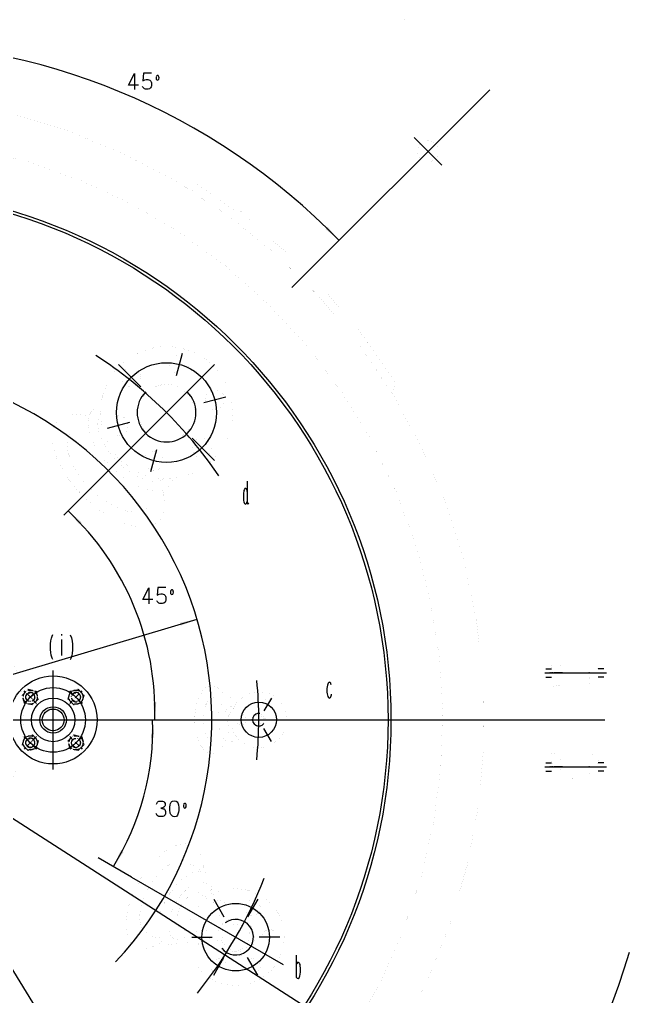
# Model space of a CAD drawing. Extents: x 0 to 8410, y 0 to 11890.
# Drawn here: x 3421 to 4459, y 1573 to 3237 of the extents above; entities that cross this region are included whole.
import ezdxf

# ---------------------------------------------------------------- set-up
doc = ezdxf.new("R2010")
doc.units = 0
doc.header["$MEASUREMENT"] = 0
doc.linetypes.add('LDIVIDE2', pattern=[13, 8.5, -1.5, 0, -1.5, 0, -1.5])
doc.linetypes.add('中心线', pattern=[20.6, 15, -1.8, 2, -1.8])
doc.layers.add('6', color=7, linetype='Continuous')
doc.layers.add('9', color=7, linetype='Continuous')

# ---------------------------------------------------------------- blocks, each defined once
blk = doc.blocks.new('BLKENT132')
at = {"layer": '6', "color": 2, "linetype": 'Continuous'}
for p, q in [((3653.96, 1901.1), (3654.51, 1902.22)), ((3654.51, 1902.22), (3655.06, 1903.34)), ((3655.06, 1903.34), (3655.97, 1904.46)), ((3655.97, 1904.46), (3656.79, 1905.3)), ((3656.79, 1905.3), (3657.89, 1905.86)), ((3657.89, 1905.86), (3659.17, 1906.14)), ((3659.17, 1906.14), (3662.28, 1906.14)), ((3662.28, 1906.14), (3664.21, 1906)), ((3664.21, 1906), (3665.85, 1905.44)), ((3665.85, 1905.44), (3667.13, 1904.6)), ((3668.32, 1897.46), (3666.86, 1895.92)), ((3667.13, 1904.6), (3668.05, 1903.62)), ((3668.05, 1903.62), (3668.69, 1902.22)), ((3668.69, 1898.72), (3668.32, 1897.46)), ((3668.69, 1902.22), (3668.96, 1900.54)), ((3668.96, 1900.54), (3668.69, 1898.72)), ((3676.93, 1895.64), (3677.47, 1899.7)), ((3677.47, 1899.7), (3678.11, 1901.8)), ((3678.11, 1901.8), (3678.76, 1903.06)), ((3678.76, 1903.06), (3679.4, 1904.18)), ((3679.4, 1904.18), (3680.4, 1905.16)), ((3680.4, 1905.16), (3681.32, 1905.72)), ((3681.32, 1905.72), (3684.43, 1906.42)), ((3684.43, 1906.42), (3687.72, 1905.72)), ((3687.72, 1905.72), (3689.37, 1904.74)), ((3689.37, 1904.74), (3690.38, 1903.2)), ((3690.38, 1903.2), (3691.66, 1899.84)), ((3691.66, 1899.84), (3692.21, 1895.36)), ((3699.89, 1899.28), (3699.98, 1897.18)), ((3700.53, 1901.24), (3699.98, 1899.56)), ((3699.98, 1897.18), (3700.17, 1896.06)), ((3701.63, 1902.22), (3700.53, 1901.24)), ((3703.46, 1902.08), (3701.63, 1902.22)), ((3704.19, 1901.24), (3703.46, 1902.08)), ((3704.65, 1900.12), (3704.19, 1901.24)), ((3704.93, 1898.02), (3704.65, 1900.12)), ((3704.65, 1896.06), (3704.93, 1898.02)), ((3654.51, 1882.76), (3653.59, 1884.86)), ((3655.42, 1881.64), (3654.51, 1882.76)), ((3656.79, 1880.66), (3655.42, 1881.64)), ((3658.17, 1879.96), (3656.79, 1880.66)), ((3660.27, 1879.82), (3658.17, 1879.96)), ((3665.03, 1879.82), (3660.27, 1879.82)), ((3663.38, 1894.24), (3661.37, 1893.82)), ((3661.37, 1893.82), (3663.02, 1893.68)), ((3663.02, 1893.68), (3665.67, 1893.12)), ((3665.03, 1894.8), (3663.38, 1894.24)), ((3666.86, 1895.92), (3665.03, 1894.8)), ((3666.59, 1880.66), (3665.03, 1879.82)), ((3665.67, 1893.12), (3666.95, 1892.7)), ((3667.87, 1881.64), (3666.59, 1880.66)), ((3666.95, 1892.7), (3668.14, 1891.58)), ((3668.69, 1882.62), (3667.87, 1881.64)), ((3668.14, 1891.58), (3669.15, 1889.9)), ((3669.33, 1884.44), (3668.69, 1882.62)), ((3669.15, 1889.9), (3669.42, 1888.36)), ((3669.42, 1885.7), (3669.33, 1884.44)), ((3669.42, 1888.36), (3669.42, 1885.7)), ((3676.93, 1890.74), (3676.93, 1895.64)), ((3677.02, 1889.34), (3676.93, 1890.74)), ((3677.2, 1886.96), (3677.02, 1889.34)), ((3677.66, 1885.7), (3677.2, 1886.96)), ((3678.76, 1883.32), (3677.66, 1885.7)), ((3679.49, 1882.2), (3678.76, 1883.32)), ((3681.32, 1880.52), (3679.49, 1882.2)), ((3682.69, 1879.68), (3681.32, 1880.52)), ((3687.36, 1879.82), (3684.89, 1879.26)), ((3688.91, 1880.66), (3687.36, 1879.82)), ((3690.01, 1882.2), (3688.91, 1880.66)), ((3690.74, 1883.6), (3690.01, 1882.2)), ((3691.29, 1885.42), (3690.74, 1883.6)), ((3691.75, 1887.24), (3691.29, 1885.42)), ((3692.12, 1889.76), (3691.75, 1887.24)), ((3692.21, 1891.72), (3692.12, 1889.76)), ((3692.21, 1895.36), (3692.21, 1891.72)), ((3700.17, 1896.06), (3700.44, 1895.5)), ((3700.44, 1895.5), (3700.99, 1894.66)), ((3700.99, 1894.66), (3702.18, 1894.1)), ((3702.18, 1894.1), (3703.64, 1894.52)), ((3703.64, 1894.52), (3704.65, 1896.06)), ((3684.52, 1879.26), (3682.69, 1879.68))]:
    blk.add_line(p, q, dxfattribs=at)
at = {"layer": '6', "color": 1, "linetype": 'Continuous'}
blk.add_line((3611.79, 1776.61), (3554.73, 1809.55), dxfattribs=at)
blk.add_arc((3203.38, 2029.46), 444.48, 328.096, 1.904, dxfattribs=at)
for points in [[(3647.62, 2044.23), (3650.23, 2014.34), (3645, 2014.34)], [(3580.71, 1794.55), (3593.39, 1821.73), (3597.92, 1819.12)]]:
    blk.add_solid(points, dxfattribs=at)
blk = doc.blocks.new('BLKENT133')
at = {"layer": '6', "color": 2, "linetype": 'Continuous'}
for p, q in [((3630.84, 2249.32), (3641.09, 2269.2)), ((3641.09, 2269.2), (3641.09, 2242.04)), ((3656.28, 2269.9), (3655.55, 2256.6)), ((3670.19, 2269.9), (3656.28, 2269.9)), ((3677.97, 2262.9), (3678.06, 2260.8)), ((3678.61, 2264.86), (3678.06, 2263.18)), ((3679.71, 2265.84), (3678.61, 2264.86)), ((3681.54, 2265.7), (3679.71, 2265.84)), ((3682.27, 2264.86), (3681.54, 2265.7)), ((3682.73, 2263.74), (3682.27, 2264.86)), ((3683, 2261.64), (3682.73, 2263.74)), ((3648.14, 2249.32), (3630.84, 2249.32)), ((3655.55, 2246.1), (3655, 2246.94)), ((3655.55, 2256.6), (3658.57, 2258.14)), ((3656.01, 2245.12), (3655.55, 2246.1)), ((3658.57, 2258.14), (3661.32, 2258.84)), ((3661.32, 2258.84), (3663.97, 2258.84)), ((3663.97, 2258.84), (3667.45, 2257.72)), ((3667.45, 2257.72), (3669.09, 2256.32)), ((3669.46, 2246.24), (3668.64, 2244.84)), ((3669.09, 2256.32), (3669.73, 2255.06)), ((3670.01, 2247.78), (3669.46, 2246.24)), ((3669.73, 2255.06), (3670.1, 2253.38)), ((3670.28, 2250.58), (3670.01, 2247.78)), ((3670.1, 2253.38), (3670.28, 2250.58)), ((3678.06, 2260.8), (3678.24, 2259.68)), ((3678.24, 2259.68), (3678.52, 2259.12)), ((3678.52, 2259.12), (3679.07, 2258.28)), ((3679.07, 2258.28), (3680.26, 2257.72)), ((3680.26, 2257.72), (3681.72, 2258.14)), ((3681.72, 2258.14), (3682.73, 2259.68)), ((3682.73, 2259.68), (3683, 2261.64)), ((3658.2, 2243.3), (3656.01, 2245.12)), ((3659.85, 2242.6), (3658.2, 2243.3)), ((3661.22, 2242.32), (3659.85, 2242.6)), ((3664.52, 2242.32), (3661.22, 2242.32)), ((3666.81, 2243.3), (3664.52, 2242.32)), ((3668.64, 2244.84), (3666.81, 2243.3))]:
    blk.add_line(p, q, dxfattribs=at)
at = {"layer": '6', "color": 1, "linetype": 'Continuous'}
blk.add_arc((3183.55, 2059), 467.85, 358.191, 46.809, dxfattribs=at)
for points in [[(3503.76, 2400.1), (3526.75, 2380.82), (3523.05, 2377.12)], [(3651.17, 2044.23), (3648.56, 2074.11), (3653.79, 2074.11)]]:
    blk.add_solid(points, dxfattribs=at)
blk = doc.blocks.new('BLKENT138')
at = {"layer": '6', "color": 1, "linetype": 'Continuous'}
blk.add_line((1996.16, 2784.09), (4300.33, 1304.36), dxfattribs=at)
blk = doc.blocks.new('BLKENT139')
at = {"layer": '6', "color": 1, "linetype": 'Continuous'}
blk.add_line((3148.24, 3138.23), (3148.24, 3229.03), dxfattribs=at)
at = {"layer": '6', "color": 2, "linetype": 'Continuous'}
for p, q in [((3606.38, 3125.21), (3616.63, 3145.09)), ((3616.63, 3145.09), (3616.63, 3117.93)), ((3631.82, 3145.79), (3631.09, 3132.49)), ((3645.73, 3145.79), (3631.82, 3145.79)), ((3631.09, 3132.49), (3634.11, 3134.03)), ((3634.11, 3134.03), (3636.85, 3134.73)), ((3636.85, 3134.73), (3639.51, 3134.73)), ((3639.51, 3134.73), (3642.98, 3133.61)), ((3642.98, 3133.61), (3644.63, 3132.21)), ((3644.63, 3132.21), (3645.27, 3130.95)), ((3645.27, 3130.95), (3645.64, 3129.27)), ((3645.64, 3129.27), (3645.82, 3126.47)), ((3653.51, 3138.79), (3653.6, 3136.69)), ((3654.15, 3140.75), (3653.6, 3139.07)), ((3653.6, 3136.69), (3653.78, 3135.57)), ((3653.78, 3135.57), (3654.06, 3135.01)), ((3654.06, 3135.01), (3654.6, 3134.17)), ((3655.25, 3141.73), (3654.15, 3140.75)), ((3654.6, 3134.17), (3655.79, 3133.61)), ((3657.08, 3141.59), (3655.25, 3141.73)), ((3655.79, 3133.61), (3657.26, 3134.03)), ((3657.81, 3140.75), (3657.08, 3141.59)), ((3657.26, 3134.03), (3658.27, 3135.57)), ((3658.27, 3139.63), (3657.81, 3140.75)), ((3658.54, 3137.53), (3658.27, 3139.63)), ((3658.27, 3135.57), (3658.54, 3137.53)), ((3623.68, 3125.21), (3606.38, 3125.21)), ((3631.09, 3121.99), (3630.54, 3122.83)), ((3631.55, 3121.01), (3631.09, 3121.99)), ((3633.74, 3119.19), (3631.55, 3121.01)), ((3635.39, 3118.49), (3633.74, 3119.19)), ((3636.76, 3118.21), (3635.39, 3118.49)), ((3640.06, 3118.21), (3636.76, 3118.21)), ((3642.34, 3119.19), (3640.06, 3118.21)), ((3644.17, 3120.73), (3642.34, 3119.19)), ((3645, 3122.13), (3644.17, 3120.73)), ((3645.55, 3123.67), (3645, 3122.13)), ((3645.82, 3126.47), (3645.55, 3123.67))]:
    blk.add_line(p, q, dxfattribs=at)
at = {"layer": '6', "color": 1, "linetype": 'Continuous'}
blk.add_arc((3163.01, 2079.89), 1119.24, 44.2438, 90.7562, dxfattribs=at)
for points in [[(3148.24, 3199.03), (3178.13, 3201.65), (3178.13, 3196.42)], [(3964.81, 2860.8), (3941.83, 2880.08), (3945.53, 2883.78)]]:
    blk.add_solid(points, dxfattribs=at)
blk = doc.blocks.new('BLKENT305')
at = {"layer": '6', "color": 1, "linetype": 'Continuous'}
blk.add_line((3527.16, 1427.3), (3148.24, 2044.23), dxfattribs=at)
at = {"layer": '6', "color": 2, "linetype": 'Continuous'}
for p, q in [((3326.86, 1780.42), (3350.37, 1794.86)), ((3340.4, 1783.26), (3334.07, 1768.42)), ((3341.43, 1781.85), (3338.44, 1786.99)), ((3343.54, 1779.5), (3341.43, 1781.85)), ((3350.37, 1794.86), (3353.22, 1789.95)), ((3353.25, 1780.52), (3351.61, 1779.19)), ((3353.22, 1789.95), (3354.39, 1787.77)), ((3354.21, 1781.65), (3353.25, 1780.52)), ((3354.99, 1782.77), (3354.21, 1781.65)), ((3354.39, 1787.77), (3355.23, 1785.07)), ((3355.3, 1783.61), (3354.99, 1782.77)), ((3355.23, 1785.07), (3355.3, 1783.61)), ((3343.85, 1779.26), (3343.54, 1779.5)), ((3345.04, 1778.38), (3343.85, 1779.26)), ((3346.12, 1777.97), (3345.04, 1778.38)), ((3347, 1777.87), (3346.12, 1777.97)), ((3348.17, 1777.83), (3347, 1777.87)), ((3349.2, 1778.03), (3348.17, 1777.83)), ((3350.37, 1778.54), (3349.2, 1778.03)), ((3351.61, 1779.19), (3350.37, 1778.54)), ((3363.91, 1763.44), (3359.18, 1763.12)), ((3361.67, 1776.46), (3369.57, 1763.59)), ((3367.11, 1763.58), (3363.91, 1763.44)), ((3369.57, 1763.59), (3367.11, 1763.58)), ((3345.36, 1759.67), (3340.8, 1757.73)), ((3347.67, 1760.45), (3345.36, 1759.67)), ((3349.99, 1761.23), (3347.67, 1760.45)), ((3352.45, 1761.77), (3349.99, 1761.23)), ((3354.24, 1762.34), (3352.45, 1761.77)), ((3355.72, 1762.6), (3354.24, 1762.34)), ((3359.18, 1763.12), (3355.72, 1762.6)), ((3366.7, 1751.95), (3370.4, 1753.15)), ((3370.4, 1753.15), (3373.19, 1753.15)), ((3373.19, 1753.15), (3375.84, 1752.3)), ((3375.84, 1752.3), (3377.71, 1750.34)), ((3377.71, 1750.34), (3378.98, 1747.47)), ((3378.98, 1747.47), (3379.37, 1745.77)), ((3353.86, 1742.35), (3350.95, 1742.28)), ((3350.95, 1742.28), (3358.85, 1729.41)), ((3356.13, 1742.13), (3353.86, 1742.35)), ((3359.57, 1741.34), (3356.13, 1742.13)), ((3364.35, 1739.98), (3359.57, 1741.34)), ((3368.8, 1738.63), (3364.35, 1739.98)), ((3370.16, 1738.29), (3368.8, 1738.63)), ((3372.28, 1738.31), (3370.16, 1738.29)), ((3374.15, 1739.02), (3372.28, 1738.31)), ((3375.67, 1739.74), (3374.15, 1739.02)), ((3377.96, 1741.9), (3375.67, 1739.74)), ((3378.63, 1742.95), (3377.96, 1741.9)), ((3379.15, 1744.24), (3378.63, 1742.95)), ((3379.37, 1745.77), (3379.15, 1744.24)), ((3390.59, 1728.29), (3367.45, 1714.08)), ((3368.29, 1726.62), (3390.59, 1728.29)), ((3377.34, 1711.88), (3368.29, 1726.62))]:
    blk.add_line(p, q, dxfattribs=at)
at = {"layer": '6', "color": 1, "linetype": 'Continuous'}
blk.add_solid([(3527.16, 1427.3), (3509.29, 1451.4), (3513.74, 1454.13)], dxfattribs=at)
blk = doc.blocks.new('BLKENT306')
at = {"layer": '6', "color": 1, "linetype": 'Continuous'}
blk.add_line((2573.3, 1872.65), (3723.19, 2215.8), dxfattribs=at)
blk.add_solid([(3723.19, 2215.8), (3695.3, 2204.75), (3693.8, 2209.76)], dxfattribs=at)
blk = doc.blocks.new('BLKENT771')
at = {"layer": '9', "color": 1, "linetype": 'LDIVIDE2'}
for p, q in [((3425.97, 2086.7), (3435.77, 2096.5)), ((3435.77, 2096.5), (3449.15, 2092.92)), ((3429.55, 2073.32), (3425.97, 2086.7)), ((3428.75, 2072.51), (3449.96, 2093.72)), ((3449.96, 2072.51), (3428.75, 2093.72)), ((3452.74, 2079.53), (3442.94, 2069.73)), ((3449.15, 2092.92), (3452.74, 2079.53)), ((3442.94, 2069.73), (3429.55, 2073.32))]:
    blk.add_line(p, q, dxfattribs=at)
for radius in [12, 7.5]:
    blk.add_circle((3439.35, 2083.12), radius, dxfattribs=at)
blk.add_arc((3439.35, 2083.12), 8, 315, 225, dxfattribs=at)
blk = doc.blocks.new('BLKENT772')
at = {"layer": '9', "color": 1, "linetype": 'LDIVIDE2'}
for p, q in [((3507.34, 2092.92), (3520.72, 2096.5)), ((3520.72, 2096.5), (3530.52, 2086.7)), ((3503.75, 2079.53), (3507.34, 2092.92)), ((3513.55, 2069.73), (3503.75, 2079.53)), ((3506.53, 2093.72), (3527.74, 2072.51)), ((3506.53, 2072.51), (3527.74, 2093.72)), ((3530.52, 2086.7), (3526.93, 2073.32)), ((3526.93, 2073.32), (3513.55, 2069.73))]:
    blk.add_line(p, q, dxfattribs=at)
for radius in [12, 7.5]:
    blk.add_circle((3517.13, 2083.12), radius, dxfattribs=at)
blk.add_arc((3517.13, 2083.12), 8, 225, 134.997, dxfattribs=at)
blk = doc.blocks.new('BLKENT773')
at = {"layer": '9', "color": 1, "linetype": 'LDIVIDE2'}
for p, q in [((3503.75, 2008.92), (3513.55, 2018.72)), ((3527.74, 2015.94), (3506.53, 1994.73)), ((3506.53, 2015.94), (3527.74, 1994.73)), ((3513.55, 2018.72), (3526.93, 2015.13)), ((3526.93, 2015.13), (3530.52, 2001.75)), ((3507.34, 1995.54), (3503.75, 2008.92)), ((3530.52, 2001.75), (3520.72, 1991.95)), ((3520.72, 1991.95), (3507.34, 1995.54))]:
    blk.add_line(p, q, dxfattribs=at)
for radius in [12, 7.5]:
    blk.add_circle((3517.13, 2005.34), radius, dxfattribs=at)
blk.add_arc((3517.13, 2005.34), 8, 135, 45, dxfattribs=at)
blk = doc.blocks.new('BLKENT774')
at = {"layer": '9', "color": 1, "linetype": 'LDIVIDE2'}
for p, q in [((3425.97, 2001.75), (3429.55, 2015.13)), ((3449.96, 1994.73), (3428.75, 2015.94)), ((3449.96, 2015.94), (3428.75, 1994.73)), ((3429.55, 2015.13), (3442.94, 2018.72)), ((3442.94, 2018.72), (3452.74, 2008.92)), ((3435.77, 1991.95), (3425.97, 2001.75)), ((3452.74, 2008.92), (3449.15, 1995.54)), ((3449.15, 1995.54), (3435.77, 1991.95))]:
    blk.add_line(p, q, dxfattribs=at)
for radius in [12, 7.5]:
    blk.add_circle((3439.35, 2005.34), radius, dxfattribs=at)
blk.add_arc((3439.35, 2005.34), 8, 45, 315, dxfattribs=at)
blk = doc.blocks.new('BLKENT811')
at = {"layer": '9', "color": 5, "linetype": '中心线'}
blk.add_line((4345.24, 2124.23), (4323.34, 2124.23), dxfattribs=at)
at = {"layer": '9', "color": 7, "linetype": 'Continuous', "const_width": 0.03}
for points in [[(4327.95, 2137.31, 0.577314), (4327.95, 2131.73, -0.1)], [(4327.95, 2131.73, 0.214955), (4327.95, 2116.73, -0.1)], [(4340.63, 2131.73, 0.577314), (4340.63, 2137.31, -0.1)], [(4340.63, 2116.73, 0.214955), (4340.63, 2131.73, -0.1)], [(4327.95, 2116.73, 0.577282), (4327.95, 2111.14, -0.1)], [(4340.63, 2111.14, 0.577282), (4340.63, 2116.73, -0.1)]]:
    blk.add_lwpolyline(points, format="xyb", dxfattribs=at)
for points in [[(4326.34, 2134.52), (4326.34, 2113.93)], [(4340.63, 2137.31), (4327.95, 2137.31)], [(4340.63, 2131.73), (4327.95, 2131.73)], [(4342.24, 2134.52), (4342.24, 2113.93)], [(4327.95, 2116.73), (4340.63, 2116.73)], [(4340.63, 2111.14), (4327.95, 2111.14)]]:
    blk.add_lwpolyline(points, dxfattribs=at)
blk = doc.blocks.new('BLKENT812')
at = {"layer": '9', "color": 5, "linetype": '中心线'}
blk.add_line((4387.13, 2124.23), (4409.03, 2124.23), dxfattribs=at)
at = {"layer": '9', "color": 7, "linetype": 'Continuous', "const_width": 0.03}
for points in [[(4391.75, 2137.31, 0.577314), (4391.75, 2131.73, -0.1)], [(4391.75, 2131.73, 0.214955), (4391.75, 2116.73, -0.1)], [(4404.42, 2131.73, 0.577314), (4404.42, 2137.31, -0.1)], [(4404.42, 2116.73, 0.214955), (4404.42, 2131.73, -0.1)], [(4391.75, 2116.73, 0.577282), (4391.75, 2111.14, -0.1)], [(4404.42, 2111.14, 0.577282), (4404.42, 2116.73, -0.1)]]:
    blk.add_lwpolyline(points, format="xyb", dxfattribs=at)
for points in [[(4390.13, 2134.52), (4390.13, 2113.93)], [(4391.75, 2137.31), (4404.42, 2137.31)], [(4391.75, 2131.73), (4404.42, 2131.73)], [(4406.03, 2134.52), (4406.03, 2113.93)], [(4404.42, 2116.73), (4391.75, 2116.73)], [(4391.75, 2111.14), (4404.42, 2111.14)]]:
    blk.add_lwpolyline(points, dxfattribs=at)
blk = doc.blocks.new('BLKENT813')
at = {"layer": '9', "color": 5, "linetype": '中心线'}
blk.add_line((4345.24, 1964.23), (4323.34, 1964.23), dxfattribs=at)
at = {"layer": '9', "color": 7, "linetype": 'Continuous', "const_width": 0.03}
for points in [[(4327.95, 1977.31, 0.577282), (4327.95, 1971.73, -0.1)], [(4327.95, 1971.73, 0.214955), (4327.95, 1956.73, -0.1)], [(4340.63, 1971.73, 0.577282), (4340.63, 1977.31, -0.1)], [(4340.63, 1956.73, 0.214955), (4340.63, 1971.73, -0.1)], [(4327.95, 1956.73, 0.577314), (4327.95, 1951.14, -0.1)], [(4340.63, 1951.14, 0.577314), (4340.63, 1956.73, -0.1)]]:
    blk.add_lwpolyline(points, format="xyb", dxfattribs=at)
for points in [[(4326.34, 1953.93), (4326.34, 1974.52)], [(4340.63, 1977.31), (4327.95, 1977.31)], [(4327.95, 1971.73), (4340.63, 1971.73)], [(4342.24, 1953.93), (4342.24, 1974.52)], [(4340.63, 1956.73), (4327.95, 1956.73)], [(4340.63, 1951.14), (4327.95, 1951.14)]]:
    blk.add_lwpolyline(points, dxfattribs=at)
blk = doc.blocks.new('BLKENT814')
at = {"layer": '9', "color": 5, "linetype": '中心线'}
blk.add_line((4387.13, 1964.23), (4409.03, 1964.23), dxfattribs=at)
at = {"layer": '9', "color": 7, "linetype": 'Continuous', "const_width": 0.03}
for points in [[(4391.75, 1977.31, 0.577282), (4391.75, 1971.73, -0.1)], [(4391.75, 1971.73, 0.214955), (4391.75, 1956.73, -0.1)], [(4404.42, 1971.73, 0.577282), (4404.42, 1977.31, -0.1)], [(4404.42, 1956.73, 0.214955), (4404.42, 1971.73, -0.1)], [(4391.75, 1956.73, 0.577314), (4391.75, 1951.14, -0.1)], [(4404.42, 1951.14, 0.577314), (4404.42, 1956.73, -0.1)]]:
    blk.add_lwpolyline(points, format="xyb", dxfattribs=at)
for points in [[(4390.13, 1953.93), (4390.13, 1974.52)], [(4391.75, 1977.31), (4404.42, 1977.31)], [(4404.42, 1971.73), (4391.75, 1971.73)], [(4406.03, 1953.93), (4406.03, 1974.52)], [(4391.75, 1956.73), (4404.42, 1956.73)], [(4391.75, 1951.14), (4404.42, 1951.14)]]:
    blk.add_lwpolyline(points, dxfattribs=at)

msp = doc.modelspace()

# ---------------------------------------------------------------- linework, layer by layer
at = {"layer": '6'}
for p, q in [((3884.5, 2780.48), (4221.21, 3117.19)), ((4092.84, 3035.96), (4139.98, 2988.83)), ((3688.2, 2630.86), (3698.3, 2668.53)), ((3752.92, 2649.26), (3496.56, 2392.9)), ((3589.58, 2649.26), (3627.38, 2611.47)), ((3734.52, 2584.54), (3772.19, 2594.64)), ((3607.98, 2550.64), (3570.31, 2540.54)), ((3752.92, 2485.92), (3714.96, 2523.88)), ((3654.3, 2504.32), (3644.21, 2466.65)), ((3808.73, 2450.58), (3808.73, 2413.78)), ((3802.33, 2430.78), (3802.19, 2427.98)), ((3802.65, 2432.98), (3802.33, 2430.78)), ((3802.91, 2434.78), (3802.65, 2432.98)), ((3803.76, 2436.78), (3802.91, 2434.78)), ((3804.68, 2438.18), (3803.76, 2436.78)), ((3805.27, 2438.38), (3804.68, 2438.18)), ((3806.25, 2438.58), (3805.27, 2438.38)), ((3807.16, 2437.98), (3806.25, 2438.58)), ((3807.88, 2436.58), (3807.16, 2437.98)), ((3808.4, 2434.78), (3807.88, 2436.58)), ((3808.67, 2432.98), (3808.4, 2434.78)), ((3802.19, 2427.98), (3802.13, 2424.98)), ((3802.13, 2424.98), (3802.26, 2421.38)), ((3802.26, 2421.38), (3802.46, 2418.18)), ((3802.46, 2418.18), (3802.85, 2415.58)), ((3802.85, 2415.58), (3803.37, 2414.18)), ((3803.37, 2414.18), (3803.96, 2412.98)), ((3803.96, 2412.98), (3804.81, 2411.98)), ((3806.44, 2411.98), (3807.36, 2412.98)), ((3807.36, 2412.98), (3808.08, 2414.38)), ((3808.08, 2414.38), (3808.67, 2415.98)), ((3808.73, 2413.78), (3808.99, 2412.38)), ((3808.99, 2412.38), (3809.38, 2411.58)), ((3809.38, 2411.58), (3810.36, 2412.18)), ((3810.36, 2412.18), (3811.08, 2413.98)), ((3804.81, 2411.98), (3805.92, 2411.78)), ((3805.92, 2411.78), (3806.44, 2411.98)), ((3474.45, 2178.95), (3475.36, 2183.35)), ((3475.36, 2183.35), (3476.48, 2186.75)), ((3476.48, 2186.75), (3477.91, 2189.55)), ((3492.55, 2189.35), (3492.16, 2189.35)), ((3492.42, 2190.55), (3492.42, 2188.15)), ((3492.42, 2180.95), (3492.42, 2153.95)), ((3507.13, 2189.35), (3509.48, 2184.15)), ((3509.48, 2184.15), (3510.66, 2178.35)), ((3473.6, 2168.75), (3473.8, 2173.75)), ((3473.8, 2163.95), (3473.6, 2168.75)), ((3473.8, 2173.75), (3474.45, 2178.95)), ((3474.25, 2159.15), (3473.8, 2163.95)), ((3511.12, 2163.35), (3510.59, 2157.55)), ((3510.66, 2178.35), (3510.99, 2173.15)), ((3510.99, 2173.15), (3511.12, 2169.75)), ((3511.12, 2169.75), (3511.12, 2163.35)), ((3475.17, 2154.55), (3474.25, 2159.15)), ((3476.67, 2149.55), (3475.17, 2154.55)), ((3477.91, 2146.95), (3476.67, 2149.55)), ((3508.76, 2150.15), (3507.19, 2146.75)), ((3510, 2153.95), (3508.76, 2150.15)), ((3510.59, 2157.55), (3510, 2153.95)), ((4316.81, 2131.43), (4326.34, 2131.43)), ((4415.57, 2131.43), (4406.03, 2131.43)), ((3478.24, 1959.9), (3478.24, 2128.55)), ((4314.88, 2124.23), (4419.87, 2124.23)), ((4316.81, 2117.03), (4326.34, 2117.03)), ((4415.57, 2117.03), (4406.03, 2117.03)), ((3944.3, 2097.62), (3944.17, 2094.42)), ((3944.5, 2100.62), (3944.3, 2097.62)), ((3945.08, 2103.22), (3944.5, 2100.62)), ((3945.8, 2105.42), (3945.08, 2103.22)), ((3946.52, 2107.02), (3945.8, 2105.42)), ((3947.17, 2107.82), (3946.52, 2107.02)), ((3948.29, 2108.42), (3947.17, 2107.82)), ((3949.07, 2108.22), (3948.29, 2108.42)), ((3949.85, 2107.82), (3949.07, 2108.22)), ((3950.57, 2106.82), (3949.85, 2107.82)), ((3950.97, 2105.62), (3950.57, 2106.82)), ((3951.42, 2104.02), (3950.97, 2105.62)), ((3849.69, 2081.54), (3837.01, 2059.58)), ((3944.17, 2094.42), (3944.3, 2091.62)), ((3944.3, 2091.62), (3944.56, 2088.62)), ((3944.56, 2088.62), (3945.02, 2086.22)), ((3945.02, 2086.22), (3945.67, 2084.22)), ((3945.67, 2084.22), (3946.65, 2082.62)), ((3946.65, 2082.62), (3947.5, 2081.82)), ((3947.5, 2081.82), (3948.55, 2081.42)), ((3948.55, 2081.42), (3949.4, 2081.82)), ((3949.4, 2081.82), (3950.38, 2082.62)), ((3950.38, 2082.62), (3950.97, 2083.82)), ((3950.97, 2083.82), (3951.55, 2085.22)), ((3951.55, 2085.22), (3951.95, 2086.82)), ((3951.95, 2086.82), (3952.21, 2088.22)), ((1876.8, 2044.23), (4416.91, 2044.23)), ((3849.69, 2007.61), (3837.01, 2029.58)), ((4314.88, 1964.23), (4419.87, 1964.23)), ((4316.81, 1971.43), (4326.34, 1971.43)), ((4415.57, 1971.43), (4406.03, 1971.43)), ((4316.81, 1957.03), (4326.34, 1957.03)), ((4415.57, 1957.03), (4406.03, 1957.03)), ((3611.79, 1776.61), (3869.6, 1627.76)), ((3751.52, 1739.19), (3768.94, 1709.01)), ((3826.44, 1739.19), (3809.02, 1709.01)), ((3714.06, 1674.31), (3748.9, 1674.31)), ((3863.9, 1674.31), (3829.06, 1674.31)), ((3751.52, 1609.42), (3768.94, 1639.6)), ((3826.44, 1609.42), (3809.02, 1639.6)), ((3891.94, 1643.41), (3891.94, 1606.01)), ((3894.22, 1631.41), (3892.79, 1629.61)), ((3894.94, 1631.61), (3894.22, 1631.41)), ((3895.6, 1631.41), (3894.94, 1631.61)), ((3896.71, 1630.81), (3895.6, 1631.41)), ((3897.75, 1629.41), (3896.71, 1630.81)), ((3892.79, 1629.61), (3891.94, 1627.21)), ((3898.41, 1627.61), (3897.75, 1629.41)), ((3898.87, 1625.61), (3898.41, 1627.61)), ((3899.13, 1621.81), (3898.87, 1625.61)), ((3898.93, 1611.61), (3899.13, 1614.61)), ((3899.26, 1617.81), (3899.13, 1621.81)), ((3899.13, 1614.61), (3899.26, 1617.81)), ((3891.94, 1606.01), (3893.31, 1604.61)), ((3893.31, 1604.61), (3895.07, 1604.21)), ((3895.07, 1604.21), (3896.84, 1605.21)), ((3896.84, 1605.21), (3897.62, 1606.61)), ((3897.62, 1606.61), (3898.28, 1608.21)), ((3898.28, 1608.21), (3898.93, 1611.61))]:
    msp.add_line(p, q, dxfattribs=at)
at = {"layer": '6', "const_width": 0.03}
for points in [[(4075.75, 3236.9), (3877.76, 3038.91)], [(4340.92, 2971.74), (4075.75, 3236.9)], [(4102.27, 3210.39), (3801.47, 2909.59)], [(4113.58, 3199.07), (3812.79, 2898.27)], [(3904.28, 3012.4), (3877.76, 3038.91)], [(4105.1, 2811.58), (3915.59, 3001.08)], [(4303.09, 3009.57), (4002.29, 2708.77)], [(4314.4, 2998.25), (4013.6, 2697.46)], [(3880.24, 2965.73), (3868.92, 2977.04)], [(4340.92, 2971.74), (4142.93, 2773.75)], [(3720.85, 2957.57), (3704.3, 2951.36)], [(3714.72, 2944.89), (3720.85, 2957.57)], [(3801.47, 2909.59), (3791.53, 2909.25)], [(3812.79, 2898.27), (3801.47, 2909.59)], [(3812.79, 2898.27), (3813.26, 2892.66)], [(4142.93, 2773.75), (4116.41, 2800.26)], [(4081.06, 2764.91), (4069.74, 2776.22)], [(4002.29, 2708.77), (3996.67, 2709.25)], [(4002.29, 2708.77), (4013.6, 2697.46)], [(4013.6, 2697.46), (4013.26, 2687.52)], [(4061.54, 2616.86), (4048.98, 2610.59)], [(4061.54, 2616.86), (4055.39, 2600.27)], [(3498.36, 2562.02), (3491.43, 2558.61)], [(3506.39, 2564.05), (3498.36, 2562.02)], [(3515.4, 2564.64), (3506.39, 2564.05)], [(3545.32, 2571.06), (3507.56, 2533.29)], [(3525.26, 2563.81), (3515.4, 2564.64)], [(3535.82, 2561.56), (3525.26, 2563.81)], [(3541, 2565.09), (3538.87, 2559.5)], [(3544.15, 2569.8), (3541, 2565.09)], [(3548.28, 2573.56), (3544.15, 2569.8)], [(3553.34, 2576.32), (3548.28, 2573.56)], [(3559.24, 2578.04), (3553.34, 2576.32)], [(3558.84, 2563.09), (3556.44, 2558.94)], [(3481.28, 2547.83), (3478.2, 2540.62)], [(3485.71, 2553.85), (3481.28, 2547.83)], [(3491.43, 2558.61), (3485.71, 2553.85)], [(3538.87, 2559.5), (3537.81, 2553.12)], [(3537.81, 2553.12), (3537.83, 2546.05)], [(3537.83, 2546.05), (3538.92, 2538.38)], [(3554.91, 2554.08), (3554.27, 2548.58)], [(3554.27, 2548.58), (3554.54, 2542.52)], [(3556.44, 2558.94), (3554.91, 2554.08)], [(3476.53, 2532.34), (3476.28, 2523.11)], [(3478.2, 2540.62), (3476.53, 2532.34)], [(3506.1, 2530.88), (3503.65, 2525.56)], [(3509.56, 2535.3), (3506.1, 2530.88)], [(3538.92, 2538.38), (3541.07, 2530.24)], [(3541.07, 2530.24), (3544.24, 2521.74)], [(3554.54, 2542.52), (3555.7, 2535.99)], [(3555.7, 2535.99), (3557.74, 2529.08)], [(3557.74, 2529.08), (3560.63, 2521.91)], [(3476.28, 2523.11), (3477.46, 2513.06)], [(3477.46, 2513.06), (3480.06, 2502.35)], [(3502.25, 2519.42), (3501.93, 2512.55)], [(3501.93, 2512.55), (3502.68, 2505.06)], [(3503.65, 2525.56), (3502.25, 2519.42)], [(3544.24, 2521.74), (3548.4, 2513.01)], [(3548.4, 2513.01), (3553.48, 2504.19)], [(3560.63, 2521.91), (3564.33, 2514.58)], [(3564.33, 2514.58), (3568.77, 2507.2)], [(3480.06, 2502.35), (3484.03, 2491.14)], [(3502.68, 2505.06), (3504.5, 2497.05)], [(3504.5, 2497.05), (3507.36, 2488.65)], [(3553.48, 2504.19), (3559.4, 2495.39)], [(3559.4, 2495.39), (3566.08, 2486.76)], [(3568.77, 2507.2), (3573.91, 2499.87)], [(3573.91, 2499.87), (3579.65, 2492.71)], [(3484.03, 2491.14), (3489.32, 2479.6)], [(3489.32, 2479.6), (3495.84, 2467.88)], [(3507.36, 2488.65), (3511.22, 2479.98)], [(3511.22, 2479.98), (3516.02, 2471.17)], [(3566.08, 2486.76), (3573.41, 2478.42)], [(3579.65, 2492.71), (3585.91, 2485.83)], [(3585.91, 2485.83), (3592.61, 2479.32)], [(3592.61, 2479.32), (3599.63, 2473.28)], [(3495.84, 2467.88), (3503.5, 2456.18)], [(3516.02, 2471.17), (3521.69, 2462.35)], [(3521.69, 2462.35), (3528.14, 2453.65)], [(3573.41, 2478.42), (3581.28, 2470.49)], [(3581.28, 2470.49), (3589.59, 2463.11)], [(3589.59, 2463.11), (3598.2, 2456.36)], [(3599.63, 2473.28), (3606.88, 2467.81)], [(3606.88, 2467.81), (3614.25, 2462.98)], [(3614.25, 2462.98), (3621.62, 2458.87)], [(3503.5, 2456.18), (3512.19, 2444.67)], [(3528.14, 2453.65), (3535.27, 2445.21)], [(3598.2, 2456.36), (3606.98, 2450.36)], [(3606.98, 2450.36), (3615.81, 2445.2)], [(3621.62, 2458.87), (3628.89, 2455.54)], [(3628.89, 2455.54), (3635.95, 2453.03)], [(3635.95, 2453.03), (3642.7, 2451.39)], [(3642.7, 2451.39), (3649.02, 2450.64)], [(3649.02, 2450.64), (3654.84, 2450.79)], [(3654.84, 2450.79), (3660.06, 2451.84)], [(3660.06, 2451.84), (3664.6, 2453.78)], [(3664.6, 2453.78), (3666.75, 2455.18)], [(3676.9, 2444.17), (3679.76, 2449.14)], [(3679.76, 2449.14), (3681.58, 2454.96)], [(3681.58, 2454.96), (3681.7, 2455.58)], [(3512.19, 2444.67), (3521.77, 2433.51)], [(3521.77, 2433.51), (3532.11, 2422.87)], [(3535.27, 2445.21), (3542.99, 2437.14)], [(3542.99, 2437.14), (3551.17, 2429.57)], [(3551.17, 2429.57), (3559.7, 2422.62)], [(3615.81, 2445.2), (3624.56, 2440.95)], [(3624.56, 2440.95), (3633.08, 2437.67)], [(3633.08, 2437.67), (3641.27, 2435.42)], [(3638.94, 2405.88), (3674.69, 2441.62)], [(3641.27, 2435.42), (3648.98, 2434.22)], [(3648.98, 2434.22), (3656.12, 2434.1)], [(3656.12, 2434.1), (3662.57, 2435.06)], [(3662.57, 2435.06), (3668.24, 2437.08)], [(3666.45, 2427.13), (3665.22, 2432.16)], [(3668.24, 2437.08), (3673.04, 2440.13)], [(3673.04, 2440.13), (3676.9, 2444.17)], [(3532.11, 2422.87), (3543.04, 2412.92)], [(3543.04, 2412.92), (3554.41, 2403.8)], [(3559.7, 2422.62), (3568.44, 2416.38)], [(3568.44, 2416.38), (3577.27, 2410.94)], [(3668.04, 2416.88), (3666.45, 2427.13)], [(3668.2, 2407.4), (3668.04, 2416.88)], [(3554.41, 2403.8), (3566.05, 2395.64)], [(3566.05, 2395.64), (3577.78, 2388.57)], [(3577.27, 2410.94), (3586.06, 2406.4)], [(3586.06, 2406.4), (3594.67, 2402.81)], [(3594.67, 2402.81), (3602.97, 2400.23)], [(3602.97, 2400.23), (3610.85, 2398.7)], [(3610.85, 2398.7), (3618.18, 2398.25)], [(3618.18, 2398.25), (3624.86, 2398.87)], [(3624.86, 2398.87), (3630.78, 2400.56)], [(3630.78, 2400.56), (3635.86, 2403.29)], [(3635.86, 2403.29), (3638.96, 2405.9)], [(3664.26, 2391.3), (3666.94, 2398.83)], [(3666.94, 2398.83), (3668.2, 2407.4)], [(3577.78, 2388.57), (3589.42, 2382.69)], [(3589.42, 2382.69), (3600.81, 2378.09)], [(3648.25, 2376), (3654.84, 2379.8)], [(3654.84, 2379.8), (3660.21, 2384.93)], [(3660.21, 2384.93), (3664.26, 2391.3)], [(3600.81, 2378.09), (3611.77, 2374.84)], [(3611.77, 2374.84), (3622.15, 2372.99)], [(3622.15, 2372.99), (3631.78, 2372.57)], [(3631.78, 2372.57), (3640.52, 2373.58)], [(3640.52, 2373.58), (3648.25, 2376)], [(4317.61, 2132.23), (4316.61, 2131.23)], [(4316.61, 2131.23), (4316.61, 2117.23)], [(4317.61, 2132.23), (4317.61, 2116.23)], [(4317.61, 2132.23), (4326.34, 2132.23)], [(4343.24, 2144.23), (4342.24, 2143.23)], [(4342.24, 2044.23), (4342.24, 2143.23)], [(4343.24, 2144.23), (4361.24, 2144.23)], [(4362.24, 2143.23), (4361.24, 2144.23)], [(4362.24, 2143.23), (4362.24, 2044.23)], [(4362.24, 2132.23), (4370.24, 2132.23)], [(4370.24, 2143.23), (4371.24, 2144.23)], [(4370.24, 2143.23), (4370.24, 2044.23)], [(4389.24, 2144.23), (4371.24, 2144.23)], [(4389.24, 2144.23), (4390.24, 2143.23)], [(4390.24, 2044.23), (4390.24, 2143.23)], [(4414.77, 2132.23), (4406.03, 2132.23)], [(4414.77, 2132.23), (4414.77, 2116.23)], [(4414.77, 2132.23), (4415.77, 2131.23)], [(4415.77, 2131.23), (4415.77, 2117.23)], [(4317.61, 2116.23), (4316.61, 2117.23)], [(4317.61, 2116.23), (4326.34, 2116.23)], [(4362.24, 2116.23), (4370.24, 2116.23)], [(4414.77, 2116.23), (4406.03, 2116.23)], [(4414.77, 2116.23), (4415.77, 2117.23)], [(3737.88, 2098.75), (3734.66, 2095.82)], [(3741.26, 2100.87), (3737.88, 2098.75)], [(3744.74, 2102.15), (3741.26, 2100.87)], [(3748.28, 2102.58), (3744.74, 2102.15)], [(3751.81, 2102.14), (3748.28, 2102.58)], [(3755.29, 2100.84), (3751.81, 2102.14)], [(3758.67, 2098.7), (3755.29, 2100.84)], [(3761.89, 2095.76), (3758.67, 2098.7)], [(4326.24, 2101.26), (4336.97, 2102.58)], [(4326.24, 2044.23), (4326.24, 2101.26)], [(4362.24, 2105.23), (4365.35, 2105.23)], [(4367.03, 2108.04), (4365.35, 2108.04)], [(4365.35, 1980.41), (4365.35, 2108.04)], [(4367.03, 1980.41), (4367.03, 2108.04)], [(4367.03, 2105.23), (4370.24, 2105.23)], [(4406.24, 2101.26), (4395.51, 2102.58)], [(4406.24, 2044.23), (4406.24, 2101.26)], [(3726.38, 2082.68), (3724.22, 2077.07)], [(3728.86, 2087.72), (3726.38, 2082.68)], [(3731.64, 2092.13), (3728.86, 2087.72)], [(3734.66, 2095.82), (3731.64, 2092.13)], [(3745.44, 2080.05), (3743.32, 2078.13)], [(3747.65, 2081.45), (3745.44, 2080.05)], [(3749.93, 2082.29), (3747.65, 2081.45)], [(3752.24, 2082.58), (3749.93, 2082.29)], [(3752.24, 2082.58), (3778.55, 2082.58)], [(3764.9, 2092.05), (3761.89, 2095.76)], [(3767.67, 2087.63), (3764.9, 2092.05)], [(3770.15, 2082.58), (3767.67, 2087.63)], [(3771.03, 2079.69), (3768.95, 2077.66)], [(3773.23, 2081.2), (3771.03, 2079.69)], [(3775.5, 2082.16), (3773.23, 2081.2)], [(3777.81, 2082.57), (3775.5, 2082.16)], [(3780.13, 2082.4), (3777.81, 2082.57)], [(3782.42, 2081.68), (3780.13, 2082.4)], [(3784.65, 2080.4), (3782.42, 2081.68)], [(3786.78, 2078.58), (3784.65, 2080.4)], [(4215.38, 2088.73), (4211.2, 2091.39)], [(4215.38, 2088.73), (4215.38, 1999.73)], [(4215.38, 2088.73), (4320.09, 2088.73)], [(4320.24, 2088.88), (4326.24, 2094.88)], [(4320.24, 2044.23), (4320.24, 2088.88)], [(3721, 2064.48), (3719.99, 2057.69)], [(3722.42, 2070.97), (3721, 2064.48)], [(3724.22, 2077.07), (3722.42, 2070.97)], [(3736.49, 2065.83), (3735.32, 2061.83)], [(3737.9, 2069.51), (3736.49, 2065.83)], [(3739.53, 2072.82), (3737.9, 2069.51)], [(3741.35, 2075.7), (3739.53, 2072.82)], [(3743.32, 2078.13), (3741.35, 2075.7)], [(3762.28, 2065.01), (3761.15, 2060.95)], [(3763.64, 2068.76), (3762.28, 2065.01)], [(3765.22, 2072.15), (3763.64, 2068.76)], [(3767, 2075.13), (3765.22, 2072.15)], [(3768.95, 2077.66), (3767, 2075.13)], [(3774.61, 2064.19), (3773.43, 2062.64)], [(3775.86, 2065.43), (3774.61, 2064.19)], [(3777.19, 2066.36), (3775.86, 2065.43)], [(3778.56, 2066.96), (3777.19, 2066.36)], [(3779.96, 2067.22), (3778.56, 2066.96)], [(3781.36, 2067.13), (3779.96, 2067.22)], [(3782.75, 2066.71), (3781.36, 2067.13)], [(3784.1, 2065.95), (3782.75, 2066.71)], [(3785.4, 2064.86), (3784.1, 2065.95)], [(3788.79, 2076.26), (3786.78, 2078.58)], [(3790.64, 2073.47), (3788.79, 2076.26)], [(3719.41, 2050.71), (3719.25, 2043.63)], [(3719.99, 2057.69), (3719.41, 2050.71)], [(3733.35, 2048.55), (3733.25, 2043.91)], [(3733.73, 2053.12), (3733.35, 2048.55)], [(3734.39, 2057.57), (3733.73, 2053.12)], [(3735.32, 2061.83), (3734.39, 2057.57)], [(3759.36, 2047.57), (3759.32, 2042.94)], [(3759.68, 2052.17), (3759.36, 2047.57)], [(3760.28, 2056.65), (3759.68, 2052.17)], [(3761.15, 2060.95), (3760.28, 2056.65)], [(3769.04, 2048.69), (3768.85, 2045.91)], [(3769.4, 2051.41), (3769.04, 2048.69)], [(3769.91, 2054.02), (3769.4, 2051.41)], [(3770.59, 2056.48), (3769.91, 2054.02)], [(3771.41, 2058.76), (3770.59, 2056.48)], [(3772.36, 2060.83), (3771.41, 2058.76)], [(3773.43, 2062.64), (3772.36, 2060.83)], [(3775.56, 2047.01), (3775.44, 2045.51)], [(3775.78, 2048.48), (3775.56, 2047.01)], [(3776.08, 2049.88), (3775.78, 2048.48)], [(3776.47, 2051.19), (3776.08, 2049.88)], [(3776.93, 2052.41), (3776.47, 2051.19)], [(3777.46, 2053.5), (3776.93, 2052.41)], [(3778.06, 2054.45), (3777.46, 2053.5)], [(3778.71, 2055.25), (3778.06, 2054.45)], [(3779.4, 2055.89), (3778.71, 2055.25)], [(3780.13, 2056.35), (3779.4, 2055.89)], [(3780.88, 2056.63), (3780.13, 2056.35)], [(3781.64, 2056.73), (3780.88, 2056.63)], [(3782.4, 2056.64), (3781.64, 2056.73)], [(3719.25, 2043.63), (3719.52, 2036.57)], [(3719.52, 2036.57), (3720.22, 2029.63)], [(3720.22, 2029.63), (3721.34, 2022.91)], [(3733.25, 2043.91), (3733.43, 2039.29)], [(3733.43, 2039.29), (3733.89, 2034.74)], [(3733.89, 2034.74), (3734.63, 2030.34)], [(3734.63, 2030.34), (3735.63, 2026.15)], [(3759.32, 2042.94), (3759.56, 2038.32)], [(3759.56, 2038.32), (3760.08, 2033.8)], [(3760.08, 2033.8), (3760.87, 2029.44)], [(3768.85, 2045.91), (3768.83, 2043.1)], [(3768.83, 2043.1), (3768.99, 2040.31)], [(3768.99, 2040.31), (3769.31, 2037.58)], [(3769.31, 2037.58), (3769.8, 2034.94)], [(3769.8, 2034.94), (3770.44, 2032.45)], [(3770.44, 2032.45), (3771.23, 2030.13)], [(3771.23, 2030.13), (3772.16, 2028.02)], [(3775.44, 2045.51), (3775.41, 2043.98)], [(3775.41, 2043.98), (3775.47, 2042.46)], [(3775.47, 2042.46), (3775.62, 2040.96)], [(3775.62, 2040.96), (3775.87, 2039.52)], [(3775.87, 2039.52), (3776.2, 2038.14)], [(3776.2, 2038.14), (3776.61, 2036.86)], [(3776.61, 2036.86), (3777.09, 2035.68)], [(3777.09, 2035.68), (3777.65, 2034.63)], [(3777.65, 2034.63), (3778.26, 2033.73)], [(3778.26, 2033.73), (3778.93, 2032.98)], [(3778.93, 2032.98), (3779.63, 2032.4)], [(3779.63, 2032.4), (3780.37, 2031.99)], [(3780.37, 2031.99), (3781.13, 2031.77)], [(3781.13, 2031.77), (3781.89, 2031.74)], [(3781.89, 2031.74), (3782.58, 2031.86)], [(4320.24, 2044.23), (4320.24, 1999.57)], [(4326.24, 2044.23), (4326.24, 1987.19)], [(4342.24, 2044.23), (4342.24, 1945.23)], [(4362.24, 1945.23), (4362.24, 2044.23)], [(4370.24, 1945.23), (4370.24, 2044.23)], [(4390.24, 2044.23), (4390.24, 1945.23)], [(4406.24, 2044.23), (4406.24, 1987.19)], [(3721.34, 2022.91), (3722.86, 2016.52)], [(3722.86, 2016.52), (3724.76, 2010.54)], [(3735.63, 2026.15), (3736.87, 2022.24)], [(3736.87, 2022.24), (3738.35, 2018.66)], [(3738.35, 2018.66), (3740.03, 2015.47)], [(3740.03, 2015.47), (3741.9, 2012.71)], [(3760.87, 2029.44), (3761.92, 2025.3)], [(3761.92, 2025.3), (3763.22, 2021.46)], [(3763.22, 2021.46), (3764.74, 2017.95)], [(3764.74, 2017.95), (3766.46, 2014.85)], [(3766.46, 2014.85), (3768.36, 2012.19)], [(3772.16, 2028.02), (3773.21, 2026.15)], [(3773.21, 2026.15), (3774.36, 2024.55)], [(3774.36, 2024.55), (3775.61, 2023.25)], [(3775.61, 2023.25), (3776.92, 2022.26)], [(3776.92, 2022.26), (3778.28, 2021.59)], [(3778.28, 2021.59), (3779.68, 2021.26)], [(3779.68, 2021.26), (3781.08, 2021.28)], [(3781.08, 2021.28), (3782.48, 2021.63)], [(3782.48, 2021.63), (3783.84, 2022.33)], [(3783.84, 2022.33), (3785.14, 2023.35)], [(3785.14, 2023.35), (3785.62, 2023.82)], [(3788.22, 2012.17), (3790.12, 2014.83)], [(3790.12, 2014.83), (3790.64, 2015.69)], [(3724.76, 2010.54), (3727.01, 2005.07)], [(3727.01, 2005.07), (3729.58, 2000.19)], [(3729.58, 2000.19), (3732.42, 1995.97)], [(3741.9, 2012.71), (3743.92, 2010.42)], [(3743.92, 2010.42), (3746.06, 2008.65)], [(3746.06, 2008.65), (3748.29, 2007.41)], [(3748.29, 2007.41), (3750.59, 2006.72)], [(3750.59, 2006.72), (3752.24, 2006.58)], [(3752.24, 2006.58), (3778.55, 2006.58)], [(3762.71, 1994.31), (3765.67, 1998.21)], [(3765.67, 1998.21), (3768.36, 2002.81)], [(3768.36, 2012.19), (3770.41, 2010.01)], [(3768.36, 2002.81), (3770.15, 2006.58)], [(3770.41, 2010.01), (3772.58, 2008.34)], [(3772.58, 2008.34), (3774.83, 2007.22)], [(3774.83, 2007.22), (3777.13, 2006.65)], [(3777.13, 2006.65), (3779.45, 2006.65)], [(3779.45, 2006.65), (3781.75, 2007.21)], [(3781.75, 2007.21), (3784, 2008.33)], [(3784, 2008.33), (3786.17, 2010)], [(3786.17, 2010), (3788.22, 2012.17)], [(4215.38, 1999.73), (4211.2, 1997.07)], [(4215.38, 1999.73), (4320.09, 1999.73)], [(4320.24, 1999.57), (4326.24, 1993.57)], [(3732.42, 1995.97), (3735.5, 1992.48)], [(3735.5, 1992.48), (3738.77, 1989.76)], [(3738.77, 1989.76), (3742.18, 1987.86)], [(3742.18, 1987.86), (3745.68, 1986.8)], [(3745.68, 1986.8), (3749.22, 1986.61)], [(3749.22, 1986.61), (3752.75, 1987.28)], [(3752.75, 1987.28), (3756.2, 1988.8)], [(3756.2, 1988.8), (3759.54, 1991.16)], [(3759.54, 1991.16), (3762.71, 1994.31)], [(4326.24, 1987.19), (4336.97, 1985.87)], [(4362.24, 1983.23), (4365.35, 1983.23)], [(4367.03, 1980.41), (4365.35, 1980.41)], [(4367.03, 1983.23), (4370.24, 1983.23)], [(4406.24, 1987.19), (4395.51, 1985.87)], [(4317.61, 1972.23), (4316.61, 1971.23)], [(4316.61, 1957.23), (4316.61, 1971.23)], [(4317.61, 1956.23), (4317.61, 1972.23)], [(4317.61, 1972.23), (4326.34, 1972.23)], [(4362.24, 1972.23), (4370.24, 1972.23)], [(4414.77, 1972.23), (4406.03, 1972.23)], [(4414.77, 1956.23), (4414.77, 1972.23)], [(4414.77, 1972.23), (4415.77, 1971.23)], [(4415.77, 1957.23), (4415.77, 1971.23)], [(4317.61, 1956.23), (4316.61, 1957.23)], [(4317.61, 1956.23), (4326.34, 1956.23)], [(4362.24, 1956.23), (4370.24, 1956.23)], [(4414.77, 1956.23), (4406.03, 1956.23)], [(4414.77, 1956.23), (4415.77, 1957.23)], [(4343.24, 1944.23), (4342.24, 1945.23)], [(4343.24, 1944.23), (4361.24, 1944.23)], [(4362.24, 1945.23), (4361.24, 1944.23)], [(4370.24, 1945.23), (4371.24, 1944.23)], [(4389.24, 1944.23), (4371.24, 1944.23)], [(4389.24, 1944.23), (4390.24, 1945.23)], [(3687.98, 1830.78), (3680.19, 1827.27)], [(3695.47, 1833), (3687.98, 1830.78)], [(3702.54, 1833.9), (3695.47, 1833)], [(3709.1, 1833.46), (3702.54, 1833.9)], [(3715.04, 1831.69), (3709.1, 1833.46)], [(3720.28, 1828.62), (3715.04, 1831.69)], [(3664.19, 1816.6), (3656.21, 1809.61)], [(3672.22, 1822.52), (3664.19, 1816.6)], [(3680.19, 1827.27), (3672.22, 1822.52)], [(3724.74, 1824.29), (3720.28, 1828.62)], [(3728.35, 1818.76), (3724.74, 1824.29)], [(3731.06, 1812.13), (3728.35, 1818.76)], [(3648.4, 1801.64), (3640.88, 1792.81)], [(3656.21, 1809.61), (3648.4, 1801.64)], [(3677.24, 1798.33), (3671.64, 1794.58)], [(3682.76, 1801.25), (3677.24, 1798.33)], [(3688.11, 1803.29), (3682.76, 1801.25)], [(3693.21, 1804.41), (3688.11, 1803.29)], [(3697.99, 1804.6), (3693.21, 1804.41)], [(3702.38, 1803.85), (3697.99, 1804.6)], [(3706.31, 1802.19), (3702.38, 1803.85)], [(3737.25, 1784.42), (3706.36, 1802.26)], [(3732.83, 1804.48), (3731.06, 1812.13)], [(3733.63, 1795.94), (3732.83, 1804.48)], [(3633.77, 1783.26), (3627.16, 1773.13)], [(3640.88, 1792.81), (3633.77, 1783.26)], [(3660.51, 1784.78), (3655.16, 1778.88)], [(3666.03, 1790.03), (3660.51, 1784.78)], [(3671.64, 1794.58), (3666.03, 1790.03)], [(3712.2, 1782.78), (3706.65, 1779.63)], [(3717.6, 1785.06), (3712.2, 1782.78)], [(3722.78, 1786.43), (3717.6, 1785.06)], [(3727.66, 1786.88), (3722.78, 1786.43)], [(3732.16, 1786.39), (3727.66, 1786.88)], [(3736.22, 1784.97), (3732.16, 1786.39)], [(3733.44, 1786.62), (3733.63, 1795.94)], [(3739.77, 1782.65), (3736.22, 1784.97)], [(3742.78, 1779.46), (3739.77, 1782.65)], [(3627.16, 1773.13), (3621.16, 1762.57)], [(3645.26, 1765.54), (3640.86, 1758.28)], [(3650.05, 1772.43), (3645.26, 1765.54)], [(3655.16, 1778.88), (3650.05, 1772.43)], [(3689.97, 1765.47), (3684.67, 1759.42)], [(3695.45, 1770.91), (3689.97, 1765.47)], [(3701.04, 1775.66), (3695.45, 1770.91)], [(3706.65, 1779.63), (3701.04, 1775.66)], [(3715.4, 1763.75), (3711.01, 1760.83)], [(3719.72, 1766.01), (3715.4, 1763.75)], [(3723.91, 1767.57), (3719.72, 1766.01)], [(3727.91, 1768.42), (3723.91, 1767.57)], [(3731.64, 1768.54), (3727.91, 1768.42)], [(3735.07, 1767.93), (3731.64, 1768.54)], [(3738.14, 1766.59), (3735.07, 1767.93)], [(3740.79, 1764.55), (3738.14, 1766.59)], [(3743, 1761.84), (3740.79, 1764.55)], [(3745.18, 1775.44), (3742.78, 1779.46)], [(3746.94, 1770.66), (3745.18, 1775.44)], [(3748.04, 1765.19), (3746.94, 1770.66)], [(3748.47, 1759.11), (3748.04, 1765.19)], [(3615.86, 1751.73), (3611.33, 1740.78)], [(3621.16, 1762.57), (3615.86, 1751.73)], [(3636.92, 1750.79), (3633.5, 1743.17)], [(3640.86, 1758.28), (3636.92, 1750.79)], [(3679.64, 1752.84), (3674.95, 1745.83)], [(3684.67, 1759.42), (3679.64, 1752.84)], [(3698.08, 1748.59), (3694.06, 1743.55)], [(3702.28, 1753.19), (3698.08, 1748.59)], [(3706.62, 1757.29), (3702.28, 1753.19)], [(3711.01, 1760.83), (3706.62, 1757.29)], [(3713.6, 1747.05), (3710.86, 1745.22)], [(3716.3, 1748.47), (3713.6, 1747.05)], [(3718.92, 1749.46), (3716.3, 1748.47)], [(3721.41, 1750), (3718.92, 1749.46)], [(3723.75, 1750.08), (3721.41, 1750)], [(3725.89, 1749.71), (3723.75, 1750.08)], [(3727.81, 1748.88), (3725.89, 1749.71)], [(3727.81, 1748.88), (3740.88, 1741.33)], [(3744.73, 1758.5), (3743, 1761.84)], [(3745.95, 1754.57), (3744.73, 1758.5)], [(3746.65, 1750.12), (3745.95, 1754.57)], [(3746.81, 1745.22), (3746.65, 1750.12)], [(3747.26, 1745.48), (3748.2, 1752.51)], [(3748.2, 1752.51), (3748.47, 1759.11)], [(3611.33, 1740.78), (3607.64, 1729.89)], [(3630.64, 1735.52), (3628.4, 1727.98)], [(3633.5, 1743.17), (3630.64, 1735.52)], [(3666.86, 1730.97), (3663.59, 1723.32)], [(3670.67, 1738.51), (3666.86, 1730.97)], [(3674.95, 1745.83), (3670.67, 1738.51)], [(3686.83, 1732.48), (3683.72, 1726.61)], [(3690.29, 1738.15), (3686.83, 1732.48)], [(3694.06, 1743.55), (3690.29, 1738.15)], [(3697.95, 1731.05), (3695.79, 1727.5)], [(3700.3, 1734.42), (3697.95, 1731.05)], [(3702.8, 1737.56), (3700.3, 1734.42)], [(3705.42, 1740.44), (3702.8, 1737.56)], [(3708.12, 1743.01), (3705.42, 1740.44)], [(3710.86, 1745.22), (3708.12, 1743.01)], [(3604.86, 1719.2), (3603.01, 1708.89)], [(3607.64, 1729.89), (3604.86, 1719.2)], [(3625.86, 1713.62), (3625.61, 1707.03)], [(3626.8, 1720.64), (3625.86, 1713.62)], [(3628.4, 1727.98), (3626.8, 1720.64)], [(3660.9, 1715.7), (3658.83, 1708.2)], [(3663.59, 1723.32), (3660.9, 1715.7)], [(3678.76, 1714.64), (3676.98, 1708.71)], [(3681.02, 1720.63), (3678.76, 1714.64)], [(3683.72, 1726.61), (3681.02, 1720.63)], [(3690.78, 1716.37), (3689.67, 1712.68)], [(3692.18, 1720.11), (3690.78, 1716.37)], [(3693.86, 1723.84), (3692.18, 1720.11)], [(3695.79, 1727.5), (3693.86, 1723.84)], [(3603.01, 1708.89), (3602.13, 1699.11)], [(3602.13, 1699.11), (3602.22, 1690)], [(3625.61, 1707.03), (3626.04, 1700.95)], [(3626.04, 1700.95), (3627.15, 1695.49)], [(3657.4, 1700.94), (3656.65, 1694.02)], [(3658.83, 1708.2), (3657.4, 1700.94)], [(3674.95, 1697.43), (3674.73, 1692.25)], [(3675.7, 1702.95), (3674.95, 1697.43)], [(3676.98, 1708.71), (3675.7, 1702.95)], [(3688.42, 1705.65), (3688.29, 1702.42)], [(3688.29, 1702.42), (3688.49, 1699.44)], [(3688.88, 1709.08), (3688.42, 1705.65)], [(3688.49, 1699.44), (3689.03, 1696.76)], [(3689.67, 1712.68), (3688.88, 1709.08)], [(3602.22, 1690), (3603.3, 1681.7)], [(3603.3, 1681.7), (3605.34, 1674.33)], [(3627.15, 1695.49), (3628.93, 1690.72)], [(3628.93, 1690.72), (3631.33, 1686.72)], [(3631.33, 1686.72), (3634.34, 1683.53)], [(3634.34, 1683.53), (3636.81, 1681.81)], [(3667.82, 1664), (3636.86, 1681.88)], [(3656.65, 1694.02), (3656.59, 1687.56)], [(3656.59, 1687.56), (3657.21, 1681.64)], [(3657.21, 1681.64), (3658.5, 1676.36)], [(3674.73, 1692.25), (3675.05, 1687.47)], [(3675.05, 1687.47), (3675.9, 1683.16)], [(3675.9, 1683.16), (3677.26, 1679.4)], [(3689.03, 1696.76), (3689.89, 1694.42)], [(3689.89, 1694.42), (3691.06, 1692.45)], [(3691.06, 1692.45), (3692.53, 1690.89)], [(3692.53, 1690.89), (3693.8, 1690)], [(3693.8, 1690), (3706.88, 1682.44)], [(3605.34, 1674.33), (3608.31, 1668)], [(3608.31, 1668), (3612.17, 1662.81)], [(3657.79, 1662.43), (3663.94, 1666.24)], [(3658.5, 1676.36), (3660.45, 1671.79)], [(3660.45, 1671.79), (3663.03, 1668.01)], [(3663.03, 1668.01), (3666.19, 1665.06)], [(3666.19, 1665.06), (3669.9, 1662.99)], [(3677.26, 1679.4), (3679.13, 1676.23)], [(3679.13, 1676.23), (3681.47, 1673.71)], [(3681.47, 1673.71), (3684.25, 1671.87)], [(3683.68, 1662.33), (3688.93, 1663.96)], [(3684.25, 1671.87), (3687.42, 1670.74)], [(3687.42, 1670.74), (3690.94, 1670.33)], [(3688.93, 1663.96), (3694.38, 1666.49)], [(3690.94, 1670.33), (3694.76, 1670.66)], [(3694.38, 1666.49), (3699.96, 1669.89)], [(3694.76, 1670.66), (3698.82, 1671.71)], [(3698.82, 1671.71), (3703.05, 1673.48)], [(3699.96, 1669.89), (3705.57, 1674.09)], [(3703.05, 1673.48), (3706.49, 1675.37)], [(3705.57, 1674.09), (3706.48, 1674.85)], [(3612.17, 1662.81), (3616.86, 1658.84)], [(3616.86, 1658.84), (3622.31, 1656.13)], [(3622.31, 1656.13), (3628.44, 1654.74)], [(3628.44, 1654.74), (3635.15, 1654.68)], [(3635.15, 1654.68), (3642.36, 1655.96)], [(3642.36, 1655.96), (3649.94, 1658.56)], [(3649.94, 1658.56), (3657.79, 1662.43)], [(3669.9, 1662.99), (3674.09, 1661.84)], [(3674.09, 1661.84), (3678.71, 1661.62)], [(3678.71, 1661.62), (3683.68, 1662.33)]]:
    msp.add_lwpolyline(points, dxfattribs=at)
for points in [[(3432.85, 1019, 7.34075), (2863.64, 1019, -0.1)], [(3462.32, 1102.2, 6.16109), (2834.17, 1102.2, -0.1)], [(4061.55, 2616.9, 0.113167), (3720.85, 2957.57, -0.1)], [(4336.97, 2102.58, 0.378866), (4342.24, 2108.54, -0.1)], [(4390.24, 2108.54, 0.378866), (4395.51, 2102.58, -0.1)], [(4342.24, 1979.92, 0.378866), (4336.97, 1985.87, -0.1)], [(4395.51, 1985.87, 0.378866), (4390.24, 1979.92, -0.1)]]:
    msp.add_lwpolyline(points, format="xyb", dxfattribs=at)
for points in [[(4098.41, 3012.4, 1), (4134.41, 3012.4, 1)], [(3558.75, 2567.59, 1), (3783.75, 2567.59, 1)], [(3676.75, 2649.69, 1), (3709.75, 2649.69, 1)], [(3594.65, 2627.69, 1), (3627.65, 2627.69, 1)], [(3623.25, 2567.59, 1), (3719.25, 2567.59, 1)], [(3736.86, 2589.59, 1), (3769.86, 2589.59, 1)], [(3572.65, 2545.59, 1), (3605.65, 2545.59, 1)], [(3714.86, 2507.49, 1), (3747.86, 2507.49, 1)], [(3632.75, 2485.49, 1), (3665.75, 2485.49, 1)], [(2868.24, 2044.23, 1), (3428.24, 2044.23, 1)], [(3780.85, 2044.58, 1), (3875.85, 2044.58, 1)], [(3834.35, 2070.56, 1), (3852.35, 2070.56, 1)], [(3789.35, 2044.58, 1), (3807.35, 2044.58, 1)], [(3816.35, 2044.58, 1), (3840.35, 2044.58, 1)], [(3818.35, 2044.58, 1), (3838.35, 2044.58, 1)], [(3820.85, 2044.58, 1), (3835.85, 2044.58, 1)], [(3834.35, 2018.6, 1), (3852.35, 2018.6, 1)], [(3706.48, 1674.31, 1), (3871.48, 1674.31, 1)], [(3747.23, 1724.1, 1), (3773.23, 1724.1, 1)], [(3804.73, 1724.1, 1), (3830.73, 1724.1, 1)], [(3756.98, 1674.31, 1), (3820.98, 1674.31, 1)], [(3763.98, 1674.31, 1), (3813.98, 1674.31, 1)], [(3766.48, 1674.31, 1), (3811.48, 1674.31, 1)], [(3718.48, 1674.31, 1), (3744.48, 1674.31, 1)], [(3833.48, 1674.31, 1), (3859.48, 1674.31, 1)], [(3747.23, 1624.51, 1), (3773.23, 1624.51, 1)], [(3804.73, 1624.51, 1), (3830.73, 1624.51, 1)]]:
    msp.add_lwpolyline(points, format="xyb", close=True, dxfattribs=at)
at = {"layer": '6'}
for centre, radius in [((3148.24, 2044.23), 905), ((3148.24, 2044.23), 900), ((3671.25, 2567.59), 85), ((3478.24, 2044.23), 75), ((3478.24, 2044.23), 55), ((3478.24, 2044.23), 37.047), ((3478.24, 2044.23), 22.5), ((3828.35, 2044.58), 30), ((3478.24, 2044.23), 18.523), ((3788.98, 1674.31), 57.5)]:
    msp.add_circle(centre, radius, dxfattribs=at)
for centre, radius, start, end in [((3147.99, 2044.33), 740, 34.1668, 56.991), ((3148.24, 2044.23), 600, 316.616, 227.574), ((3671.25, 2567.59), 50, 135, 45), ((3148.24, 2044.23), 680, 354.277, 5.654), ((3828.35, 2044.58), 10.75, 79.6637, 323.129), ((3148.24, 2044.23), 740, 321.054, 338.667), ((3788.98, 1674.31), 30.25, 217.892, 126.581), ((3148.24, 2044.23), 1369.2, 304.023, 343.205)]:
    msp.add_arc(centre, radius, start, end, dxfattribs=at)
for p in [(4390.24, 2124.23), (4390.24, 1964.23)]:
    msp.add_point(p, dxfattribs=at)

# ---------------------------------------------------------------- block references
for name in ['BLKENT139', 'BLKENT138', 'BLKENT133', 'BLKENT306', 'BLKENT811', 'BLKENT812', 'BLKENT771', 'BLKENT772', 'BLKENT305', 'BLKENT132', 'BLKENT774', 'BLKENT773', 'BLKENT813', 'BLKENT814']:
    msp.add_blockref(name, (0, 0), dxfattribs=at)

doc.saveas('drawing.dxf')
